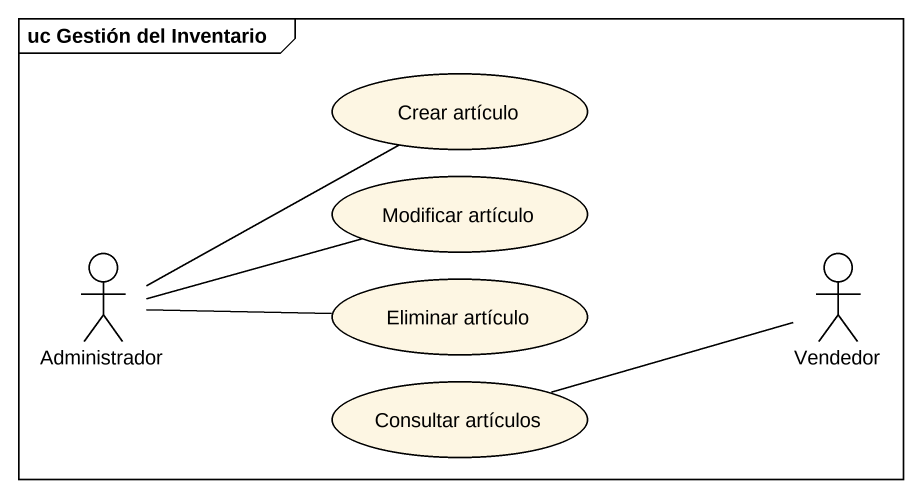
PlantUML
@startuml
mainframe uc Gestión del Inventario
usecase "Crear artículo" as Crear_artículo
usecase "Modificar artículo" as Modificar_artículo
actor Administrador
usecase "Eliminar artículo" as Eliminar_artículo
actor Vendedor
usecase "Consultar artículos" as Consultar_artículos
Administrador -right- Crear_artículo
Administrador -right- Modificar_artículo
Administrador -right- Eliminar_artículo
Vendedor -left- Consultar_artículos
@enduml
